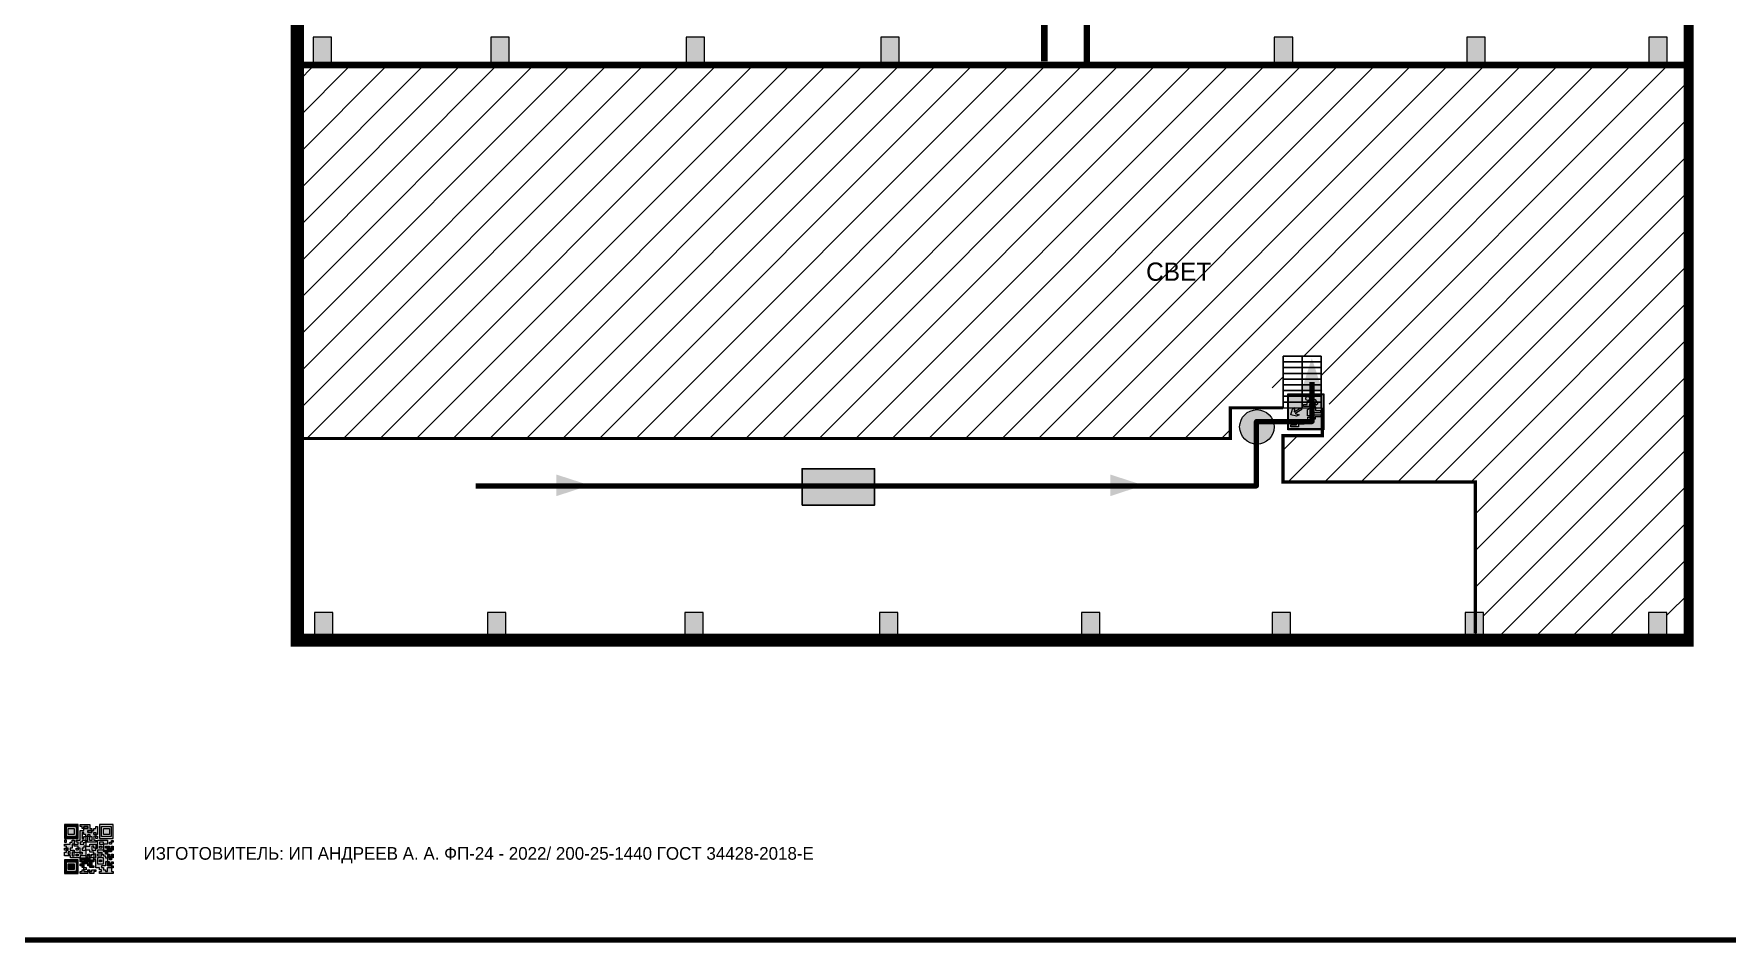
# Model space of a CAD drawing. Header units: millimetres. Extents: x 13114 to 67229, y 22859 to 38520.
# Drawn here: x 22498.3 to 22872.3, y 30107.4 to 30307.5 of the extents above; entities that cross this region are included whole.
import ezdxf

# ---------------------------------------------------------------- set-up
doc = ezdxf.new("R2010")
doc.units = ezdxf.units.MM
doc.layers.add('План_Штампы', color=7, linetype='Continuous')
doc.styles.add('обычный', font='arial.ttf')

# ---------------------------------------------------------------- blocks, each defined once
blk = doc.blocks.new('QR')
at = {"lineweight": 0}
h = blk.add_hatch(color=256, dxfattribs=at)
h.dxf.hatch_style = 1
h.paths.add_polyline_path([(9241.16, 2687.38), (9242.01, 2687.38), (9242.01, 2687.83), (9241.59, 2687.83), (9241.59, 2688.68), (9239.45, 2688.68), (9239.45, 2688.25), (9239.86, 2688.25), (9239.86, 2687.83), (9240.29, 2687.83), (9240.29, 2688.25), (9241.16, 2688.25), (9241.16, 2687.83), (9240.29, 2687.83), (9240.29, 2687.38), (9239.45, 2687.38), (9239.45, 2685.22), (9238.57, 2685.22), (9238.57, 2684.8), (9239.02, 2684.8), (9239.02, 2684.37), (9238.13, 2684.37), (9238.13, 2683.92), (9239.02, 2683.92), (9239.02, 2683.5), (9239.44, 2683.5), (9239.44, 2682.64), (9239.87, 2682.64), (9239.87, 2682.18), (9239.44, 2682.18), (9239.44, 2682.64), (9238.13, 2682.64), (9238.13, 2681.76), (9237.71, 2681.76), (9237.71, 2682.64), (9238.13, 2682.64), (9238.13, 2683.07), (9237.27, 2683.07), (9237.27, 2683.51), (9237.71, 2683.51), (9237.71, 2684.37), (9238.13, 2684.37), (9238.13, 2685.22), (9237.71, 2685.22), (9237.71, 2684.8), (9237.28, 2684.8), (9237.28, 2684.38), (9235.98, 2684.38), (9235.98, 2683.92), (9236.4, 2683.92), (9236.4, 2683.49), (9236.84, 2683.49), (9236.84, 2683.07), (9236.4, 2683.07), (9236.4, 2682.64), (9235.98, 2682.64), (9235.98, 2681.76), (9237.29, 2681.76), (9237.29, 2681.33), (9239.43, 2681.33), (9239.43, 2681.76), (9240.74, 2681.76), (9240.74, 2683.05), (9239.87, 2683.05), (9239.87, 2683.5), (9240.29, 2683.5), (9240.29, 2683.91), (9240.74, 2683.91), (9240.74, 2684.81), (9240.29, 2684.81), (9240.29, 2684.79), (9240.29, 2684.37), (9239.45, 2684.37), (9239.45, 2684.8), (9239.87, 2684.8), (9239.87, 2685.21), (9240.74, 2685.21), (9240.74, 2686.1), (9240.29, 2686.1), (9240.29, 2685.64), (9239.86, 2685.64), (9239.86, 2686.95), (9240.29, 2686.95), (9240.29, 2686.52), (9240.74, 2686.52), (9240.74, 2686.1), (9241.16, 2686.1), (9241.16, 2686.53), (9241.59, 2686.53), (9241.59, 2686.1), (9242.02, 2686.1), (9242.02, 2685.21), (9241.59, 2685.21), (9241.59, 2686.1), (9241.16, 2686.1), (9241.16, 2685.21), (9240.74, 2685.21), (9240.74, 2684.81), (9242.89, 2684.81), (9242.89, 2685.22), (9242.47, 2685.22), (9242.47, 2686.11), (9242.89, 2686.11), (9242.89, 2686.52), (9242.46, 2686.52), (9242.46, 2686.95), (9242.89, 2686.95), (9242.89, 2686.52), (9243.32, 2686.52), (9243.32, 2688.26), (9242.9, 2688.26), (9242.9, 2687.83), (9242.47, 2687.83), (9242.47, 2687.38), (9242.01, 2687.38), (9242.01, 2686.94), (9241.16, 2686.94)])
h.paths.add_polyline_path([(9239.02, 2682.18), (9239.02, 2681.76), (9238.54, 2681.76), (9238.54, 2682.18)], flags=16)
h.paths.add_polyline_path([(9237.27, 2682.65), (9237.27, 2682.19), (9236.83, 2682.19), (9236.83, 2682.65)], flags=16)
h = blk.add_hatch(color=256, dxfattribs=at)
h.dxf.hatch_style = 1
h.paths.add_polyline_path([(9238.15, 2687.83), (9236.83, 2687.83), (9236.83, 2686.52), (9238.15, 2686.52)], flags=0)
h.paths.add_polyline_path([(9239.01, 2685.65), (9239.01, 2688.68), (9235.98, 2688.68), (9235.98, 2685.65)])
h.paths.add_polyline_path([(9236.41, 2686.1), (9236.41, 2688.26), (9238.56, 2688.26), (9238.56, 2686.1)], flags=16)
h.paths.add_polyline_path([(9236.83, 2686.52), (9236.83, 2687.83), (9238.15, 2687.83), (9238.15, 2686.52)], flags=0)
h = blk.add_hatch(color=256, dxfattribs=at)
h.dxf.hatch_style = 1
h.paths.add_polyline_path([(9243.32, 2686.11), (9242.89, 2686.11), (9242.89, 2685.64), (9243.32, 2685.64)])
h.paths.add_polyline_path([(9239.02, 2683.07), (9239.02, 2683.5), (9238.56, 2683.5), (9238.56, 2683.07)])
h.paths.add_polyline_path([(9236.4, 2684.8), (9236.4, 2685.22), (9235.98, 2685.22), (9235.98, 2684.8)])
h.paths.add_polyline_path([(9236.4, 2683.07), (9236.4, 2683.49), (9235.98, 2683.49), (9235.98, 2683.07)])
h = blk.add_hatch(color=256, dxfattribs=at)
h.dxf.hatch_style = 1
h.paths.add_polyline_path([(9238.15, 2686.52), (9238.15, 2687.83), (9236.83, 2687.83), (9236.83, 2686.52)])
h.paths.add_polyline_path([(9245.91, 2686.52), (9245.91, 2687.83), (9244.59, 2687.83), (9244.59, 2686.52)], flags=0)
h.paths.add_polyline_path([(9246.77, 2685.65), (9246.77, 2688.68), (9243.74, 2688.68), (9243.74, 2685.65)])
h.paths.add_polyline_path([(9244.17, 2686.1), (9244.17, 2688.26), (9246.32, 2688.26), (9246.32, 2686.1)], flags=16)
h.paths.add_polyline_path([(9244.59, 2686.52), (9244.59, 2687.83), (9245.91, 2687.83), (9245.91, 2686.52)], flags=0)
h = blk.add_hatch(color=256, dxfattribs=at)
h.dxf.hatch_style = 1
h.paths.add_polyline_path([(9240.75, 2681.76), (9240.75, 2681.35), (9241.17, 2681.35), (9241.17, 2681.76)])
h.paths.add_polyline_path([(9241.6, 2682.18), (9241.17, 2682.18), (9241.17, 2681.76), (9241.6, 2681.76)])
h.paths.add_polyline_path([(9242.47, 2681.34), (9242.47, 2682.19), (9242.02, 2682.19), (9242.02, 2681.76), (9241.6, 2681.76), (9241.6, 2681.34)])
h.paths.add_polyline_path([(9239.87, 2678.3), (9239.44, 2678.3), (9239.44, 2677.89), (9241.17, 2677.89), (9241.17, 2678.3), (9240.28, 2678.3), (9240.28, 2678.73), (9239.87, 2678.73)])
h.paths.add_polyline_path([(9240.75, 2678.73), (9240.75, 2679.19), (9240.28, 2679.19), (9240.28, 2678.73)])
h.paths.add_polyline_path([(9241.6, 2678.73), (9241.17, 2678.73), (9241.17, 2678.3), (9241.6, 2678.3)])
h.paths.add_polyline_path([(9242.02, 2678.3), (9241.6, 2678.3), (9241.6, 2677.89), (9242.48, 2677.89), (9242.48, 2678.31), (9242.9, 2678.31), (9242.9, 2678.73), (9242.02, 2678.73)])
h.paths.add_polyline_path([(9246.36, 2684.37), (9246.36, 2684.79), (9245.93, 2684.79), (9245.93, 2684.37)])
h.paths.add_polyline_path([(9246.78, 2685.2), (9246.36, 2685.2), (9246.36, 2684.79), (9246.78, 2684.79)])
h.paths.add_polyline_path([(9245.91, 2687.83), (9244.59, 2687.83), (9244.59, 2686.52), (9245.91, 2686.52)])
h = blk.add_hatch(color=256, dxfattribs=at)
h.dxf.hatch_style = 1
h.paths.add_polyline_path([(9243.32, 2682.64), (9243.32, 2683.07), (9244.62, 2683.07), (9244.62, 2684.37), (9243.74, 2684.37), (9243.74, 2684.8), (9244.62, 2684.8), (9244.62, 2684.37), (9245.48, 2684.37), (9245.48, 2685.22), (9243.32, 2685.22), (9243.32, 2683.5), (9242.89, 2683.5), (9242.89, 2683.06), (9242.01, 2683.06), (9242.01, 2683.91), (9242.47, 2683.91), (9242.47, 2683.5), (9242.89, 2683.5), (9242.89, 2684.38), (9241.59, 2684.38), (9241.59, 2683.91), (9240.74, 2683.91), (9240.74, 2683.05), (9241.59, 2683.05), (9241.59, 2682.64), (9242.47, 2682.64), (9242.47, 2682.19), (9242.91, 2682.19), (9242.91, 2681.34), (9242.48, 2681.34), (9242.48, 2680.91), (9242.91, 2680.91), (9242.91, 2679.17), (9243.75, 2679.17), (9243.75, 2678.73), (9244.2, 2678.73), (9244.2, 2678.3), (9243.75, 2678.3), (9243.75, 2677.88), (9246.78, 2677.88), (9246.78, 2678.3), (9246.35, 2678.3), (9246.35, 2679.19), (9245.48, 2679.19), (9245.48, 2678.31), (9245.05, 2678.31), (9245.05, 2678.73), (9244.62, 2678.73), (9244.62, 2679.19), (9244.2, 2679.19), (9244.2, 2679.61), (9245.05, 2679.61), (9245.05, 2680.46), (9245.48, 2680.46), (9245.48, 2681.34), (9245.04, 2681.34), (9245.04, 2681.76), (9244.63, 2681.76), (9244.63, 2682.19), (9244.21, 2682.19), (9244.21, 2681.76), (9243.32, 2681.76), (9243.32, 2682.19), (9244.21, 2682.19), (9244.21, 2682.64)])
h.paths.add_polyline_path([(9243.75, 2683.49), (9243.75, 2683.92), (9244.21, 2683.92), (9244.21, 2683.49)], flags=16)
h.paths.add_polyline_path([(9243.32, 2681.34), (9244.63, 2681.34), (9244.63, 2680.04), (9243.32, 2680.04)], flags=16)
h.paths.add_polyline_path([(9243.76, 2680.89), (9244.18, 2680.89), (9244.18, 2680.48), (9243.76, 2680.48)], flags=0)
h = blk.add_hatch(color=256, dxfattribs=at)
h.dxf.hatch_style = 1
h.paths.add_polyline_path([(9246.36, 2683.07), (9246.78, 2683.07), (9246.78, 2683.92), (9246.36, 2683.92), (9246.36, 2683.49), (9245.92, 2683.49), (9245.92, 2683.92), (9245.06, 2683.92), (9245.06, 2683.49), (9245.48, 2683.49), (9245.48, 2683.07), (9244.62, 2683.07), (9244.62, 2682.65), (9245.05, 2682.65), (9245.05, 2682.18), (9245.48, 2682.18), (9245.48, 2682.65), (9246.36, 2682.65)])
h.paths.add_polyline_path([(9246.78, 2682.18), (9246.36, 2682.18), (9246.36, 2681.75), (9245.92, 2681.75), (9245.92, 2682.18), (9245.48, 2682.18), (9245.48, 2681.34), (9245.48, 2681.34), (9245.94, 2681.34), (9245.94, 2680.91), (9246.36, 2680.91), (9246.36, 2681.34), (9246.78, 2681.34)])
h = blk.add_hatch(color=256, dxfattribs=at)
h.dxf.hatch_style = 1
h.paths.add_polyline_path([(9235.98, 2680.9), (9235.98, 2677.86), (9239.02, 2677.86), (9239.02, 2680.9)])
h.paths.add_polyline_path([(9238.57, 2680.48), (9238.57, 2678.32), (9236.41, 2678.32), (9236.41, 2680.48)], flags=16)
h.paths.add_polyline_path([(9238.15, 2680.05), (9238.15, 2678.74), (9236.83, 2678.74), (9236.83, 2680.05)], flags=0)
h = blk.add_hatch(color=256, dxfattribs=at)
h.dxf.hatch_style = 1
h.paths.add_polyline_path([(9238.15, 2680.05), (9236.83, 2680.05), (9236.83, 2678.74), (9238.15, 2678.74)])
h = blk.add_hatch(color=256, dxfattribs=at)
h.dxf.hatch_style = 1
h.paths.add_polyline_path([(9242.02, 2680.46), (9242.48, 2680.46), (9242.48, 2680.91), (9241.58, 2680.91), (9241.58, 2681.35), (9241.17, 2681.35), (9241.17, 2680.91), (9240.75, 2680.91), (9240.75, 2681.33), (9239.43, 2681.33), (9239.43, 2680.46), (9239.86, 2680.46), (9239.86, 2680.92), (9240.3, 2680.92), (9240.3, 2680.46), (9239.86, 2680.46), (9239.86, 2680.04), (9239.44, 2680.04), (9239.44, 2679.62), (9239.86, 2679.62), (9239.86, 2679.19), (9240.29, 2679.19), (9240.29, 2680.03), (9241.18, 2680.03), (9241.18, 2680.47), (9241.6, 2680.47), (9241.6, 2680.03), (9241.18, 2680.03), (9241.18, 2679.61), (9241.6, 2679.61), (9241.6, 2679.19), (9242.47, 2679.19), (9242.47, 2679.6), (9242.02, 2679.6)])
h = blk.add_hatch(color=256, dxfattribs=at)
h.dxf.hatch_style = 1
h.paths.add_polyline_path([(9244.18, 2680.48), (9244.18, 2680.89), (9243.76, 2680.89), (9243.76, 2680.48)])
h = blk.add_hatch(color=256, dxfattribs=at)
h.dxf.hatch_style = 1
h.paths.add_polyline_path([(9245.93, 2680.04), (9245.93, 2680.46), (9245.48, 2680.46), (9245.48, 2679.62), (9246.35, 2679.62), (9246.35, 2680.04)])
h.paths.add_polyline_path([(9246.78, 2680.04), (9246.78, 2680.46), (9246.35, 2680.46), (9246.35, 2680.04)])
h.paths.add_polyline_path([(9246.78, 2679.18), (9246.78, 2679.62), (9246.35, 2679.62), (9246.35, 2679.18)])
for points in [[(9237.71, 2685.22), (9238.13, 2685.22), (9238.13, 2684.37), (9237.71, 2684.37), (9237.71, 2683.51), (9237.27, 2683.51), (9237.27, 2683.07), (9238.13, 2683.07), (9238.13, 2682.64), (9237.71, 2682.64), (9237.71, 2681.76), (9238.13, 2681.76), (9238.13, 2682.64), (9239.44, 2682.64), (9239.44, 2683.5), (9239.02, 2683.5), (9239.02, 2683.07), (9238.56, 2683.07), (9238.56, 2683.5), (9239.02, 2683.5), (9239.02, 2683.92), (9238.13, 2683.92), (9238.13, 2684.37), (9239.02, 2684.37), (9239.02, 2684.8), (9238.57, 2684.8), (9238.57, 2685.22), (9239.45, 2685.22), (9239.45, 2687.38), (9240.29, 2687.38), (9240.29, 2687.83), (9239.86, 2687.83), (9239.86, 2688.25), (9239.45, 2688.25), (9239.45, 2688.68), (9241.59, 2688.68), (9241.59, 2687.83), (9242.01, 2687.83), (9242.01, 2687.38), (9242.47, 2687.38), (9242.47, 2687.83), (9242.9, 2687.83), (9242.9, 2688.26), (9243.32, 2688.26), (9243.32, 2686.52), (9242.89, 2686.52), (9242.89, 2686.11), (9243.32, 2686.11), (9243.32, 2685.64), (9242.89, 2685.64), (9242.89, 2686.11), (9242.47, 2686.11), (9242.47, 2685.22), (9242.89, 2685.22), (9242.89, 2684.81), (9240.74, 2684.81), (9240.74, 2683.91), (9241.59, 2683.91), (9241.59, 2684.38), (9242.89, 2684.38), (9242.89, 2683.5), (9242.47, 2683.5), (9242.47, 2683.91), (9242.01, 2683.91), (9242.01, 2683.06), (9242.89, 2683.06), (9242.89, 2683.5), (9243.32, 2683.5), (9243.32, 2685.22), (9245.48, 2685.22), (9245.48, 2684.37), (9244.62, 2684.37), (9244.62, 2683.07), (9245.48, 2683.07), (9245.48, 2683.49), (9245.06, 2683.49), (9245.06, 2683.92), (9245.92, 2683.92), (9245.92, 2683.49), (9246.36, 2683.49), (9246.36, 2683.92), (9246.78, 2683.92), (9246.78, 2683.07), (9246.36, 2683.07), (9246.36, 2682.65), (9245.48, 2682.65), (9245.48, 2682.18), (9245.92, 2682.18), (9245.92, 2681.75), (9246.36, 2681.75), (9246.36, 2682.18), (9246.78, 2682.18), (9246.78, 2681.34), (9246.36, 2681.34), (9246.36, 2680.91), (9245.94, 2680.91), (9245.94, 2681.34), (9245.48, 2681.34), (9245.48, 2680.46), (9245.93, 2680.46), (9245.93, 2680.04), (9246.35, 2680.04), (9246.35, 2680.46), (9246.78, 2680.46), (9246.78, 2680.04), (9246.78, 2680.04), (9246.35, 2680.04), (9246.35, 2679.62), (9246.78, 2679.62), (9246.78, 2679.18), (9246.35, 2679.18), (9246.35, 2678.3), (9246.78, 2678.3), (9246.78, 2677.88), (9243.75, 2677.88), (9243.75, 2678.3), (9244.2, 2678.3), (9244.2, 2678.73), (9243.75, 2678.73), (9243.75, 2679.17), (9242.91, 2679.17), (9242.91, 2680.91), (9242.48, 2680.91), (9242.48, 2680.46), (9242.02, 2680.46), (9242.02, 2679.6), (9242.47, 2679.6), (9242.47, 2679.19), (9241.6, 2679.19), (9241.6, 2679.61), (9241.18, 2679.61), (9241.18, 2680.03), (9240.29, 2680.03), (9240.29, 2679.19), (9240.75, 2679.19), (9240.75, 2678.73), (9240.28, 2678.73), (9240.28, 2678.3), (9241.17, 2678.3), (9241.17, 2678.73), (9241.6, 2678.73), (9241.6, 2678.3), (9242.02, 2678.3), (9242.02, 2678.73), (9242.9, 2678.73), (9242.9, 2678.31), (9242.48, 2678.31), (9242.48, 2677.89), (9241.6, 2677.89), (9241.6, 2678.3), (9241.17, 2678.3), (9241.17, 2677.89), (9239.44, 2677.89), (9239.44, 2678.3), (9239.87, 2678.3), (9239.87, 2678.73), (9240.28, 2678.73), (9240.28, 2679.19), (9240.29, 2679.19), (9239.86, 2679.19), (9239.86, 2679.62), (9239.44, 2679.62), (9239.44, 2680.04), (9239.86, 2680.04), (9239.86, 2680.46), (9239.43, 2680.46), (9239.43, 2681.33), (9237.29, 2681.33), (9237.29, 2681.76), (9235.98, 2681.76), (9235.98, 2682.64), (9236.4, 2682.64), (9236.4, 2683.07), (9235.98, 2683.07), (9235.98, 2683.49), (9236.4, 2683.49), (9236.4, 2683.92), (9235.98, 2683.92), (9235.98, 2684.38), (9237.28, 2684.38), (9237.28, 2684.8), (9237.71, 2684.8), (9237.71, 2685.22), (9237.92, 2685.22)], [(9240.74, 2686.1), (9240.74, 2686.52), (9240.29, 2686.52), (9240.29, 2686.95), (9239.86, 2686.95), (9239.86, 2685.64), (9240.29, 2685.64), (9240.29, 2686.1), (9240.74, 2686.1), (9240.74, 2686.52)], [(9240.74, 2683.05), (9240.74, 2681.76), (9239.43, 2681.76), (9239.43, 2681.33), (9240.75, 2681.33), (9240.75, 2681.35), (9240.75, 2680.91), (9241.17, 2680.91), (9241.17, 2681.35), (9241.58, 2681.35), (9241.58, 2680.91), (9242.48, 2680.91), (9242.48, 2681.34), (9242.91, 2681.34), (9242.91, 2682.19), (9242.47, 2682.19), (9242.47, 2682.64), (9241.59, 2682.64), (9241.59, 2683.05), (9240.74, 2683.05)], [(9240.74, 2685.21), (9239.87, 2685.21), (9239.87, 2684.8), (9239.45, 2684.8), (9239.45, 2684.37), (9240.29, 2684.37), (9240.29, 2684.79), (9240.29, 2684.81), (9240.74, 2684.81), (9240.74, 2685.21), (9239.87, 2685.21)], [(9240.74, 2683.91), (9240.29, 2683.91), (9240.29, 2683.5), (9239.87, 2683.5), (9239.87, 2683.05), (9240.74, 2683.05), (9240.74, 2683.91)], [(9241.6, 2681.76), (9242.02, 2681.76), (9242.02, 2682.19), (9242.47, 2682.19), (9242.47, 2681.34), (9241.6, 2681.34), (9241.6, 2681.76)], [(9244.62, 2683.07), (9243.32, 2683.07), (9243.32, 2682.64), (9244.21, 2682.64), (9244.21, 2682.19), (9243.32, 2682.19), (9243.32, 2681.76), (9244.21, 2681.76), (9244.21, 2682.19), (9244.63, 2682.19), (9244.63, 2681.76), (9245.04, 2681.76), (9245.04, 2681.34), (9245.48, 2681.34)], [(9244.62, 2684.37), (9244.62, 2684.8), (9243.74, 2684.8), (9243.74, 2684.37), (9244.62, 2684.37)], [(9245.48, 2682.18), (9245.05, 2682.18), (9245.05, 2682.65), (9244.62, 2682.65), (9244.62, 2683.07)], [(9245.48, 2682.18), (9245.48, 2681.34)], [(9239.86, 2680.46), (9239.86, 2680.92), (9240.3, 2680.92), (9240.3, 2680.46), (9239.86, 2680.46)], [(9245.48, 2680.46), (9245.05, 2680.46), (9245.05, 2679.61), (9244.2, 2679.61), (9244.2, 2679.19), (9244.62, 2679.19), (9244.62, 2678.73), (9245.05, 2678.73), (9245.05, 2678.31), (9245.48, 2678.31), (9245.48, 2679.19), (9246.35, 2679.19), (9246.35, 2679.07)], [(9246.35, 2679.62), (9245.48, 2679.62), (9245.48, 2680.46)], [(9245.48, 2680.46), (9245.48, 2679.62), (9246.35, 2679.62), (9246.35, 2680.04), (9245.93, 2680.04), (9245.93, 2680.46), (9245.48, 2680.46), (9245.48, 2679.62)], [(9246.35, 2679.62), (9246.35, 2679.18)]]:
    blk.add_lwpolyline(points, dxfattribs=at)
for points in [[(9235.98, 2685.65), (9239.01, 2685.65), (9239.01, 2688.68), (9235.98, 2688.68)], [(9236.41, 2688.26), (9238.56, 2688.26), (9238.56, 2686.1), (9236.41, 2686.1)], [(9236.83, 2687.83), (9238.15, 2687.83), (9238.15, 2686.52), (9236.83, 2686.52)], [(9240.29, 2687.83), (9241.16, 2687.83), (9241.16, 2688.25), (9240.29, 2688.25)], [(9240.29, 2688.25), (9241.16, 2688.25), (9241.16, 2687.83), (9240.29, 2687.83)], [(9241.16, 2686.1), (9240.74, 2686.1), (9240.74, 2685.21), (9241.16, 2685.21)], [(9242.01, 2687.38), (9241.16, 2687.38), (9241.16, 2686.94), (9242.01, 2686.94)], [(9241.16, 2687.38), (9242.01, 2687.38), (9242.01, 2686.94), (9241.16, 2686.94)], [(9241.16, 2686.53), (9241.59, 2686.53), (9241.59, 2686.1), (9241.16, 2686.1)], [(9241.59, 2686.1), (9242.02, 2686.1), (9242.02, 2685.21), (9241.59, 2685.21)], [(9242.89, 2686.52), (9242.46, 2686.52), (9242.46, 2686.95), (9242.89, 2686.95)], [(9243.74, 2685.65), (9246.77, 2685.65), (9246.77, 2688.68), (9243.74, 2688.68)], [(9244.17, 2688.26), (9246.32, 2688.26), (9246.32, 2686.1), (9244.17, 2686.1)], [(9244.59, 2687.83), (9245.91, 2687.83), (9245.91, 2686.52), (9244.59, 2686.52)], [(9235.98, 2684.8), (9236.4, 2684.8), (9236.4, 2685.22), (9235.98, 2685.22)], [(9236.4, 2683.07), (9236.84, 2683.07), (9236.84, 2683.49), (9236.4, 2683.49)], [(9236.83, 2682.19), (9237.27, 2682.19), (9237.27, 2682.65), (9236.83, 2682.65)], [(9238.54, 2682.18), (9239.02, 2682.18), (9239.02, 2681.76), (9238.54, 2681.76)], [(9239.44, 2682.64), (9239.87, 2682.64), (9239.87, 2682.18), (9239.44, 2682.18)], [(9241.17, 2682.18), (9241.6, 2682.18), (9241.6, 2681.76), (9241.17, 2681.76)], [(9243.75, 2683.92), (9244.21, 2683.92), (9244.21, 2683.49), (9243.75, 2683.49)], [(9245.93, 2684.79), (9246.36, 2684.79), (9246.36, 2684.37), (9245.93, 2684.37)], [(9246.36, 2685.2), (9246.78, 2685.2), (9246.78, 2684.79), (9246.36, 2684.79)], [(9235.98, 2677.86), (9239.02, 2677.86), (9239.02, 2680.9), (9235.98, 2680.9)], [(9236.41, 2680.48), (9238.57, 2680.48), (9238.57, 2678.32), (9236.41, 2678.32)], [(9236.83, 2680.05), (9238.15, 2680.05), (9238.15, 2678.74), (9236.83, 2678.74)], [(9240.75, 2681.76), (9241.17, 2681.76), (9241.17, 2681.35), (9240.75, 2681.35)], [(9241.18, 2680.03), (9241.6, 2680.03), (9241.6, 2680.47), (9241.18, 2680.47)], [(9243.32, 2680.04), (9244.63, 2680.04), (9244.63, 2681.34), (9243.32, 2681.34)], [(9243.76, 2680.89), (9244.18, 2680.89), (9244.18, 2680.48), (9243.76, 2680.48)]]:
    blk.add_lwpolyline(points, close=True, dxfattribs=at)
blk = doc.blocks.new('A$C32E8229D')
at = {"true_color": 0xffffff}
blk.add_hatch(color=7, dxfattribs=at).paths.add_polyline_path([(0, 0), (0, -8), (16, -8), (16, 0)])
h = blk.add_hatch(color=126)
h.paths.add_polyline_path([(0.2, -0.2), (15.8, -0.2), (15.8, -7.8), (0.2, -7.8)])
h.paths.add_polyline_path([(13.49, -2.05), (12.08, -2.05), (11.37, -2.63, 0.162397), (11.29, -2.84), (11.29, -3.63), (10.35, -3.63), (10.35, -4.05), (11.68, -4.05), (11.68, -3.48), (12.26, -4.28), (11.29, -5.1), (11.29, -6.78), (11.85, -6.78), (11.85, -5.44), (12.8, -4.64), (12.8, -5.94), (14.46, -5.94), (14.46, -5.39), (13.45, -5.39), (13.45, -3.97), (12.46, -2.59), (13.15, -2.59), (13.69, -3.34), (14.18, -3)], flags=16)
h.paths.add_polyline_path([(10.74, -1.82, 1), (11.8, -1.82, 1)], flags=16)
h.paths.add_polyline_path([(9.39, -3.59), (5.99, -3.59), (6.56, -3.03), (5.91, -3.03), (5.1, -3.83), (5.91, -4.64), (6.56, -4.64), (5.99, -4.09), (9.39, -4.09)], flags=16)
h.paths.add_polyline_path([(4.29, -1.08), (1.72, -1.08), (1.72, -6.6), (4.29, -6.6)], flags=16)
at = {"color": 126}
blk.add_lwpolyline([(16, -8), (0, -8), (0, 0), (16, 0)], close=True, dxfattribs=at)
blk = doc.blocks.new('вниз 3')
at = {"lineweight": 0, "true_color": 0xffffff}
h = blk.add_hatch(color=7, dxfattribs=at)
h.dxf.hatch_style = 1
h.paths.add_polyline_path([(40997.5, -4475.69), (40997.25, -4475.28), (40995.76, -4476.15), (40995.97, -4475.23), (40995.39, -4475.56), (40995.05, -4476.83), (40996.33, -4477.17), (40996.91, -4476.83), (40996, -4476.55)], flags=0)
h.paths.add_polyline_path([(40999.81, -4473.95), (41000.22, -4473.95), (41000.64, -4474.67), (41001.03, -4474.43), (41000.46, -4473.49), (41000.42, -4473.49), (40999.43, -4473.49), (40998.68, -4473.92), (40998.68, -4474.57), (40997.88, -4474.57), (40997.88, -4475), (40999.14, -4475), (40999.14, -4474.43), (40999.14, -4474.38), (40999.59, -4475.15), (40998.72, -4475.67), (40998.72, -4477.06), (40999.24, -4477.06), (40999.24, -4475.96), (40999.95, -4475.56), (40999.95, -4476.43), (41001.61, -4476.43), (41001.61, -4475.88), (41000.47, -4475.88), (41000.47, -4475.12)], flags=0)
h.paths.add_polyline_path([(40999.2, -4473.24, 1), (40998.35, -4473.24, 1)], flags=0)
h.paths.add_polyline_path([(41000.46, -4477.26), (41001.69, -4477.26), (41001.69, -4476.84), (41000.03, -4476.84), (41000.03, -4477.39), (40998.78, -4477.39), (40998.78, -4477.95), (40997.53, -4477.95), (40997.53, -4478.5), (40996.29, -4478.5), (40996.29, -4479.06), (40995.05, -4479.06), (40995.05, -4479.48), (40995.29, -4479.48), (40996.72, -4479.48), (40996.72, -4478.92), (40997.97, -4478.92), (40997.97, -4478.36), (40999.2, -4478.36), (40999.2, -4477.81), (41000.46, -4477.81)], flags=0)
h.paths.add_polyline_path([(41002.37, -4472.17), (40994.37, -4472.17), (40994.37, -4480.17), (41002.37, -4480.17)])
h.paths.add_polyline_path([(41002.16, -4479.96), (40994.57, -4479.96), (40994.57, -4472.37), (41002.16, -4472.37)], flags=16)
h.paths.add_polyline_path([(41001.61, -4475.88), (41001.61, -4476.43), (40999.95, -4476.43), (40999.95, -4475.56), (40999.24, -4475.96), (40999.24, -4477.06), (40998.72, -4477.06), (40998.72, -4475.67), (40999.59, -4475.15), (40999.14, -4474.38), (40999.14, -4474.43), (40999.14, -4475), (40997.88, -4475), (40997.88, -4474.57), (40998.68, -4474.57), (40998.68, -4473.92), (40999.43, -4473.49), (41000.42, -4473.49), (41000.46, -4473.49), (41001.03, -4474.43), (41000.64, -4474.67), (41000.22, -4473.95), (40999.81, -4473.95), (41000.47, -4475.12), (41000.47, -4475.88)], flags=0)
h.paths.add_polyline_path([(41001.69, -4476.84), (41001.69, -4477.26), (41000.46, -4477.26), (41000.46, -4477.81), (40999.2, -4477.81), (40999.2, -4478.36), (40997.97, -4478.36), (40997.97, -4478.92), (40996.72, -4478.92), (40996.72, -4479.48), (40995.05, -4479.48), (40995.05, -4479.06), (40996.29, -4479.06), (40996.29, -4478.5), (40997.53, -4478.5), (40997.53, -4477.95), (40998.78, -4477.95), (40998.78, -4477.39), (41000.03, -4477.39), (41000.03, -4476.84)], flags=0)
h.paths.add_polyline_path([(40998.35, -4473.24, -1), (40999.2, -4473.24, -1)], flags=0)
h.paths.add_polyline_path([(40997.5, -4475.69), (40996, -4476.55), (40996.91, -4476.83), (40996.33, -4477.17), (40995.05, -4476.83), (40995.39, -4475.56), (40995.97, -4475.23), (40995.76, -4476.15), (40997.25, -4475.28)], flags=0)
at = {"lineweight": 0}
h = blk.add_hatch(color=126, dxfattribs=at)
h.dxf.hatch_style = 1
h.paths.add_polyline_path([(41002.16, -4472.37), (40994.57, -4472.37), (40994.57, -4479.96), (41002.16, -4479.96)])
h.paths.add_polyline_path([(40995.97, -4475.23), (40995.76, -4476.15), (40997.25, -4475.28), (40997.5, -4475.69), (40996, -4476.55), (40996.91, -4476.83), (40996.33, -4477.17), (40995.05, -4476.83), (40995.39, -4475.56)], flags=16)
h.paths.add_polyline_path([(40997.88, -4474.57), (40998.68, -4474.57), (40998.68, -4473.92), (40999.43, -4473.49), (41000.42, -4473.49), (41000.46, -4473.49), (41001.03, -4474.43), (41000.64, -4474.67), (41000.22, -4473.95), (40999.81, -4473.95), (41000.47, -4475.12), (41000.47, -4475.88), (41001.61, -4475.88), (41001.61, -4476.43), (40999.95, -4476.43), (40999.95, -4475.56), (40999.24, -4475.96), (40999.24, -4477.06), (40998.72, -4477.06), (40998.72, -4475.67), (40999.59, -4475.15), (40999.14, -4474.38), (40999.14, -4474.43), (40999.14, -4475), (40997.88, -4475)], flags=16)
h.paths.add_polyline_path([(40998.35, -4473.24, -1), (40999.2, -4473.24, -1)], flags=16)
h.paths.add_polyline_path([(40997.53, -4477.95), (40998.78, -4477.95), (40998.78, -4477.39), (41000.03, -4477.39), (41000.03, -4476.84), (41001.69, -4476.84), (41001.69, -4477.26), (41000.46, -4477.26), (41000.46, -4477.81), (40999.2, -4477.81), (40999.2, -4478.36), (40997.97, -4478.36), (40997.97, -4478.92), (40996.72, -4478.92), (40996.72, -4479.48), (40995.05, -4479.48), (40995.05, -4479.06), (40996.29, -4479.06), (40996.29, -4478.5), (40997.53, -4478.5)], flags=16)
at = {"lineweight": 0, "true_color": 0xffffff}
h = blk.add_hatch(color=7, dxfattribs=at)
h.dxf.hatch_style = 1
h.paths.add_polyline_path([(40999.2, -4473.24, 1), (40998.35, -4473.24, 1)])
h.paths.add_polyline_path([(40999.81, -4473.95), (41000.22, -4473.95), (41000.64, -4474.67), (41001.03, -4474.43), (41000.46, -4473.49), (41000.42, -4473.49), (40999.43, -4473.49), (40998.68, -4473.92), (40998.68, -4474.57), (40997.88, -4474.57), (40997.88, -4475), (40999.14, -4475), (40999.14, -4474.43), (40999.14, -4474.38), (40999.59, -4475.15), (40998.72, -4475.67), (40998.72, -4477.06), (40999.24, -4477.06), (40999.24, -4475.96), (40999.95, -4475.56), (40999.95, -4476.43), (41001.61, -4476.43), (41001.61, -4475.88), (41000.47, -4475.88), (41000.47, -4475.12)])
h.paths.add_polyline_path([(40999.2, -4477.81), (41000.46, -4477.81), (41000.46, -4477.26), (41001.69, -4477.26), (41001.69, -4476.84), (41000.03, -4476.84), (41000.03, -4477.39), (40998.78, -4477.39), (40998.78, -4477.95), (40997.53, -4477.95), (40997.53, -4478.5), (40996.29, -4478.5), (40996.29, -4479.06), (40995.05, -4479.06), (40995.05, -4479.48), (40995.29, -4479.48), (40996.72, -4479.48), (40996.72, -4478.92), (40997.97, -4478.92), (40997.97, -4478.36), (40999.2, -4478.36)])
h.paths.add_polyline_path([(40997.5, -4475.69), (40997.25, -4475.28), (40995.76, -4476.15), (40995.97, -4475.23), (40995.39, -4475.56), (40995.05, -4476.83), (40996.33, -4477.17), (40996.91, -4476.83), (40996, -4476.55)])
at = {"color": 126, "lineweight": 0}
for points in [[(40994.37, -4472.17), (41002.37, -4472.17), (41002.37, -4480.17), (40994.37, -4480.17)], [(40994.57, -4472.37), (41002.16, -4472.37), (41002.16, -4479.96), (40994.57, -4479.96)]]:
    blk.add_lwpolyline(points, close=True, dxfattribs=at)
for points in [[(40999.14, -4474.43), (40999.14, -4475), (40997.88, -4475), (40997.88, -4474.57), (40998.68, -4474.57), (40998.68, -4473.92), (40999.43, -4473.49), (41000.42, -4473.49), (41000.46, -4473.49), (41001.03, -4474.43), (41000.64, -4474.67), (41000.22, -4473.95), (40999.81, -4473.95), (41000.47, -4475.12), (41000.47, -4475.88), (41001.61, -4475.88), (41001.61, -4476.43), (40999.95, -4476.43), (40999.95, -4475.56), (40999.24, -4475.96), (40999.24, -4477.06), (40998.72, -4477.06), (40998.72, -4475.67), (40999.59, -4475.15), (40999.14, -4474.38), (40999.14, -4474.43)], [(40995.05, -4476.83), (40995.39, -4475.56), (40995.97, -4475.23), (40995.76, -4476.15), (40997.25, -4475.28), (40997.5, -4475.69), (40996, -4476.55), (40996.91, -4476.83), (40996.33, -4477.17), (40995.05, -4476.83)], [(40995.29, -4479.48), (40995.05, -4479.48), (40995.05, -4479.06), (40996.29, -4479.06), (40996.29, -4478.5), (40997.53, -4478.5), (40997.53, -4477.95), (40998.78, -4477.95), (40998.78, -4477.39), (41000.03, -4477.39), (41000.03, -4476.84), (41001.69, -4476.84), (41001.69, -4477.26), (41000.46, -4477.26), (41000.46, -4477.81), (40999.2, -4477.81), (40999.2, -4478.36), (40997.97, -4478.36), (40997.97, -4478.92), (40996.72, -4478.92), (40996.72, -4479.48), (40995.05, -4479.48)]]:
    blk.add_lwpolyline(points, dxfattribs=at)
blk.add_circle((40998.77, -4473.24), 0.426, dxfattribs=at)
blk = doc.blocks.new('A$C7B8C2D5B')
at = {"lineweight": 0}
h = blk.add_hatch(color=5, dxfattribs=at)
h.dxf.hatch_style = 1
h.paths.add_polyline_path([(1.4, -3.02, 1), (-2.11, -3.02, 1)])
at = {"color": 5, "lineweight": 0}
blk.add_circle((-0.36, -3.02), 1.75, dxfattribs=at)

msp = doc.modelspace()

# ---------------------------------------------------------------- hatches: boundary and pattern name
at = {"lineweight": 0}
h = msp.add_hatch(color=256, dxfattribs=at)
h.dxf.hatch_style = 1
h.paths.add_polyline_path([(22559.99, 30306.78), (22559.99, 30300.63), (22564.05, 30300.63), (22564.05, 30306.78)])
h = msp.add_hatch(color=256, dxfattribs=at)
h.dxf.hatch_style = 1
h.paths.add_polyline_path([(22599.2, 30306.78), (22599.2, 30300.63), (22603.26, 30300.63), (22603.26, 30306.78)])
h = msp.add_hatch(color=256, dxfattribs=at)
h.dxf.hatch_style = 1
h.paths.add_polyline_path([(22642.37, 30306.78), (22642.37, 30300.63), (22646.43, 30300.63), (22646.43, 30306.78)])
h = msp.add_hatch(color=256, dxfattribs=at)
h.dxf.hatch_style = 1
h.paths.add_polyline_path([(22685.37, 30306.78), (22685.37, 30300.63), (22689.42, 30300.63), (22689.42, 30306.78)])
h = msp.add_hatch(color=256, dxfattribs=at)
h.dxf.hatch_style = 1
h.paths.add_polyline_path([(22772.29, 30306.78), (22772.29, 30300.63), (22776.35, 30300.63), (22776.35, 30306.78)])
h = msp.add_hatch(color=256, dxfattribs=at)
h.dxf.hatch_style = 1
h.paths.add_polyline_path([(22814.84, 30306.78), (22814.84, 30300.63), (22818.9, 30300.63), (22818.9, 30306.78)])
h = msp.add_hatch(color=256, dxfattribs=at)
h.dxf.hatch_style = 1
h.paths.add_polyline_path([(22855.04, 30306.78), (22855.04, 30300.63), (22859.1, 30300.63), (22859.1, 30306.78)])
h = msp.add_hatch(dxfattribs=at)
h.set_pattern_fill('ANSI31', color=256, scale=1.8)
h.set_pattern_definition([(45, (-14732.626, 14748.9655), (-4.04111525, 4.04111525), [])])
h.paths.add_polyline_path([(22556.47, 30300.63), (22556.47, 30218.15), (22762.56, 30218.15), (22762.56, 30224.92), (22764.55, 30224.92, -0.046798), (22764.47, 30225.76, -1), (22773.53, 30225.76, -0.046798), (22773.45, 30224.92), (22774.22, 30224.92), (22774.22, 30236.33), (22782.63, 30236.33), (22782.63, 30228.09), (22784.4, 30228.09), (22784.4, 30218.88), (22782.91, 30218.88), (22782.91, 30218.76), (22774.22, 30218.76), (22774.22, 30208.53), (22816.71, 30208.53), (22816.71, 30179.72), (22818.48, 30179.72), (22818.48, 30173.58), (22854.95, 30173.58), (22854.95, 30179.72), (22859.01, 30179.72), (22859.01, 30173.58), (22863.83, 30173.58), (22863.83, 30300.63), (22730.88, 30300.63)])
h.paths.add_polyline_path([(22658.66, 30251.59), (22675.45, 30251.59), (22675.45, 30260.97), (22658.66, 30260.97)], flags=24)
h = msp.add_hatch(color=256, dxfattribs=at)
h.dxf.hatch_style = 1
h.paths.add_polyline_path([(22560.25, 30179.72), (22560.25, 30173.58), (22564.31, 30173.58), (22564.31, 30179.72)])
h = msp.add_hatch(color=256, dxfattribs=at)
h.dxf.hatch_style = 1
h.paths.add_polyline_path([(22598.49, 30179.72), (22598.49, 30173.58), (22602.54, 30173.58), (22602.54, 30179.72)])
h = msp.add_hatch(color=256, dxfattribs=at)
h.dxf.hatch_style = 1
h.paths.add_polyline_path([(22642.05, 30179.72), (22642.05, 30173.58), (22646.11, 30173.58), (22646.11, 30179.72)])
h = msp.add_hatch(color=256, dxfattribs=at)
h.dxf.hatch_style = 1
h.paths.add_polyline_path([(22685.06, 30179.72), (22685.06, 30173.58), (22689.12, 30173.58), (22689.12, 30179.72)])
h = msp.add_hatch(color=256, dxfattribs=at)
h.dxf.hatch_style = 1
h.paths.add_polyline_path([(22729.72, 30179.72), (22729.72, 30173.58), (22733.78, 30173.58), (22733.78, 30179.72)])
h = msp.add_hatch(color=256, dxfattribs=at)
h.dxf.hatch_style = 1
h.paths.add_polyline_path([(22771.81, 30179.72), (22771.81, 30173.58), (22775.87, 30173.58), (22775.87, 30179.72)])
h = msp.add_hatch(color=256, dxfattribs=at)
h.dxf.hatch_style = 1
h.paths.add_polyline_path([(22814.42, 30179.72), (22814.42, 30173.58), (22818.48, 30173.58), (22818.48, 30179.72)])
h = msp.add_hatch(color=256, dxfattribs=at)
h.dxf.hatch_style = 1
h.paths.add_polyline_path([(22854.95, 30179.72), (22854.95, 30173.58), (22859.01, 30173.58), (22859.01, 30179.72)])

# ---------------------------------------------------------------- linework, layer by layer
at = {"color": 1, "lineweight": 100}
msp.add_lwpolyline([(22483.53, 30502.37), (23083.53, 30502.37), (23083.53, 30107.37), (22483.53, 30107.37)], close=True, dxfattribs=at)
at = {"lineweight": 0}
for points, const_width in [([(22864.9, 30173.58), (22556.47, 30173.58), (22556.47, 30392.28), (22864.95, 30392.3)], 2.88), ([(22600.32, 30379.24), (22600.32, 30392.28), (22556.47, 30392.28), (22556.47, 30300.63), (22730.88, 30300.63), (22730.88, 30309.83)], 1.44), ([(22863.83, 30392.28), (22863.83, 30173.58)], 2.16), ([(22721.49, 30301.43), (22721.49, 30309.75)], 1.44), ([(22730.88, 30300.63), (22863.83, 30300.63)], 1.44), ([(22556.47, 30218.15), (22762.56, 30218.15), (22762.56, 30224.92), (22774.22, 30224.92)], 0.72), ([(22782.91, 30224.92), (22782.91, 30218.76), (22774.22, 30218.76), (22774.22, 30208.53), (22816.71, 30208.53), (22816.71, 30175.14)], 0.72)]:
    msp.add_lwpolyline(points, dxfattribs=dict(at, const_width=const_width))
for points in [[(22559.99, 30300.63), (22564.05, 30300.63), (22564.05, 30306.78), (22559.99, 30306.78)], [(22599.2, 30300.63), (22603.26, 30300.63), (22603.26, 30306.78), (22599.2, 30306.78)], [(22642.37, 30300.63), (22646.43, 30300.63), (22646.43, 30306.78), (22642.37, 30306.78)], [(22685.37, 30300.63), (22689.42, 30300.63), (22689.42, 30306.78), (22685.37, 30306.78)], [(22772.29, 30300.63), (22776.35, 30300.63), (22776.35, 30306.78), (22772.29, 30306.78)], [(22814.84, 30300.63), (22818.9, 30300.63), (22818.9, 30306.78), (22814.84, 30306.78)], [(22855.04, 30300.63), (22859.1, 30300.63), (22859.1, 30306.78), (22855.04, 30306.78)], [(22774.22, 30235.06), (22778.43, 30235.06), (22778.43, 30236.33), (22774.22, 30236.33)], [(22774.22, 30233.79), (22778.43, 30233.79), (22778.43, 30235.06), (22774.22, 30235.06)], [(22778.43, 30235.06), (22782.63, 30235.06), (22782.63, 30236.33), (22778.43, 30236.33)], [(22778.43, 30233.79), (22782.63, 30233.79), (22782.63, 30235.06), (22778.43, 30235.06)], [(22774.22, 30232.53), (22778.43, 30232.53), (22778.43, 30233.79), (22774.22, 30233.79)], [(22774.22, 30231.26), (22778.43, 30231.26), (22778.43, 30232.53), (22774.22, 30232.53)], [(22778.43, 30232.53), (22782.63, 30232.53), (22782.63, 30233.79), (22778.43, 30233.79)], [(22778.43, 30231.26), (22782.63, 30231.26), (22782.63, 30232.53), (22778.43, 30232.53)], [(22774.22, 30229.99), (22778.43, 30229.99), (22778.43, 30231.26), (22774.22, 30231.26)], [(22774.22, 30228.72), (22778.43, 30228.72), (22778.43, 30229.99), (22774.22, 30229.99)], [(22774.22, 30227.46), (22778.43, 30227.46), (22778.43, 30228.72), (22774.22, 30228.72)], [(22778.43, 30229.99), (22782.63, 30229.99), (22782.63, 30231.26), (22778.43, 30231.26)], [(22778.43, 30228.72), (22782.63, 30228.72), (22782.63, 30229.99), (22778.43, 30229.99)], [(22778.43, 30227.46), (22782.63, 30227.46), (22782.63, 30228.72), (22778.43, 30228.72)], [(22774.22, 30226.19), (22778.43, 30226.19), (22778.43, 30227.46), (22774.22, 30227.46)], [(22774.22, 30224.92), (22778.43, 30224.92), (22778.43, 30226.19), (22774.22, 30226.19)], [(22778.43, 30226.19), (22782.63, 30226.19), (22782.63, 30227.46), (22778.43, 30227.46)], [(22778.43, 30224.92), (22782.63, 30224.92), (22782.63, 30226.19), (22778.43, 30226.19)], [(22560.25, 30173.58), (22564.31, 30173.58), (22564.31, 30179.72), (22560.25, 30179.72)], [(22598.49, 30173.58), (22602.54, 30173.58), (22602.54, 30179.72), (22598.49, 30179.72)], [(22642.05, 30173.58), (22646.11, 30173.58), (22646.11, 30179.72), (22642.05, 30179.72)], [(22685.06, 30173.58), (22689.12, 30173.58), (22689.12, 30179.72), (22685.06, 30179.72)], [(22729.72, 30173.58), (22733.78, 30173.58), (22733.78, 30179.72), (22729.72, 30179.72)], [(22771.81, 30173.58), (22775.87, 30173.58), (22775.87, 30179.72), (22771.81, 30179.72)], [(22814.42, 30173.58), (22818.48, 30173.58), (22818.48, 30179.72), (22814.42, 30179.72)], [(22854.95, 30173.58), (22859.01, 30173.58), (22859.01, 30179.72), (22854.95, 30179.72)]]:
    msp.add_lwpolyline(points, close=True, dxfattribs=at)
msp.add_lwpolyline([(22556.47, 30218.15), (22762.56, 30218.15), (22762.56, 30224.92), (22774.22, 30224.92), (22774.22, 30236.33), (22782.63, 30236.33), (22782.63, 30218.76), (22774.22, 30218.76), (22774.22, 30208.53), (22816.71, 30208.53), (22816.71, 30173.58), (22863.83, 30173.58), (22863.83, 30300.63), (22556.47, 30300.63), (22556.47, 30218.15)], dxfattribs=at)
at = {"color": 126, "lineweight": 100, "true_color": 0x008754}
msp.add_lwpolyline([(22595.92, 30207.7), (22768.36, 30207.7), (22768.36, 30221.91), (22780.64, 30221.91), (22780.64, 30230.62)], dxfattribs=at)
at = {"layer": 'План_Штампы', "color": 126, "true_color": 0x008754}
for points in [[(22782.98, 30228.55), (22778.22, 30228.56), (22780.58, 30235.86)], [(22613.7, 30205.41), (22613.71, 30210.18), (22621.02, 30207.82)], [(22736.06, 30205.41), (22736.07, 30210.18), (22743.38, 30207.82)]]:
    msp.add_solid(points, dxfattribs=at)

# ---------------------------------------------------------------- block references
at = {"color": 126, "true_color": 0x008754}
msp.add_blockref('вниз 3', (-18219.11, 34700.21), dxfattribs=at)
at = {"xscale": 2.177419353276491, "yscale": 2.177419353276491, "zscale": 2.177419353276491}
msp.add_blockref('A$C7B8C2D5B', (22769.23, 30227.28), dxfattribs=at)
at = {"color": 22, "lineweight": 100, "true_color": 0xbb1e10}
msp.add_blockref('QR', (13269.04, 27444.19), dxfattribs=at)
at = {"layer": 'План_Штампы', "color": 126, "true_color": 0x008754, "xscale": -1}
msp.add_blockref('A$C32E8229D', (22683.97, 30211.45), dxfattribs=at)

# ---------------------------------------------------------------- texts
at = {"lineweight": 0, "attachment_point": 5, "style": 'обычный'}
for s, insert, char_height, width in [('\\pi-12.096,l12.096,t12.096;{\\fProxima Nova Rg|b0|i0|c204|p2;СВЕТ\\H1.1997x; }', (22751.16, 30254.96), 4.032, 182.3736), ('\\pi-8.4,l8.4,t8.4;{\\fProxima Nova Rg|b0|i0|c204|p2;ИЗГОТОВИТЕЛЬ: ИП АНДРЕЕВ А. А.\\fProxima Nova Rg|b0|i0|c0|p2; \\fProxima Nova Rg|b0|i0|c204|p2;ФП-24 - 2022/ 200-25-1440 ГОСТ 34428-2018-Е\\H1.2266x; }', (22596.53, 30126.12), 2.8, 191.3484)]:
    msp.add_mtext(s, dxfattribs=dict(at, insert=insert, char_height=char_height, width=width))

doc.saveas('drawing.dxf')
